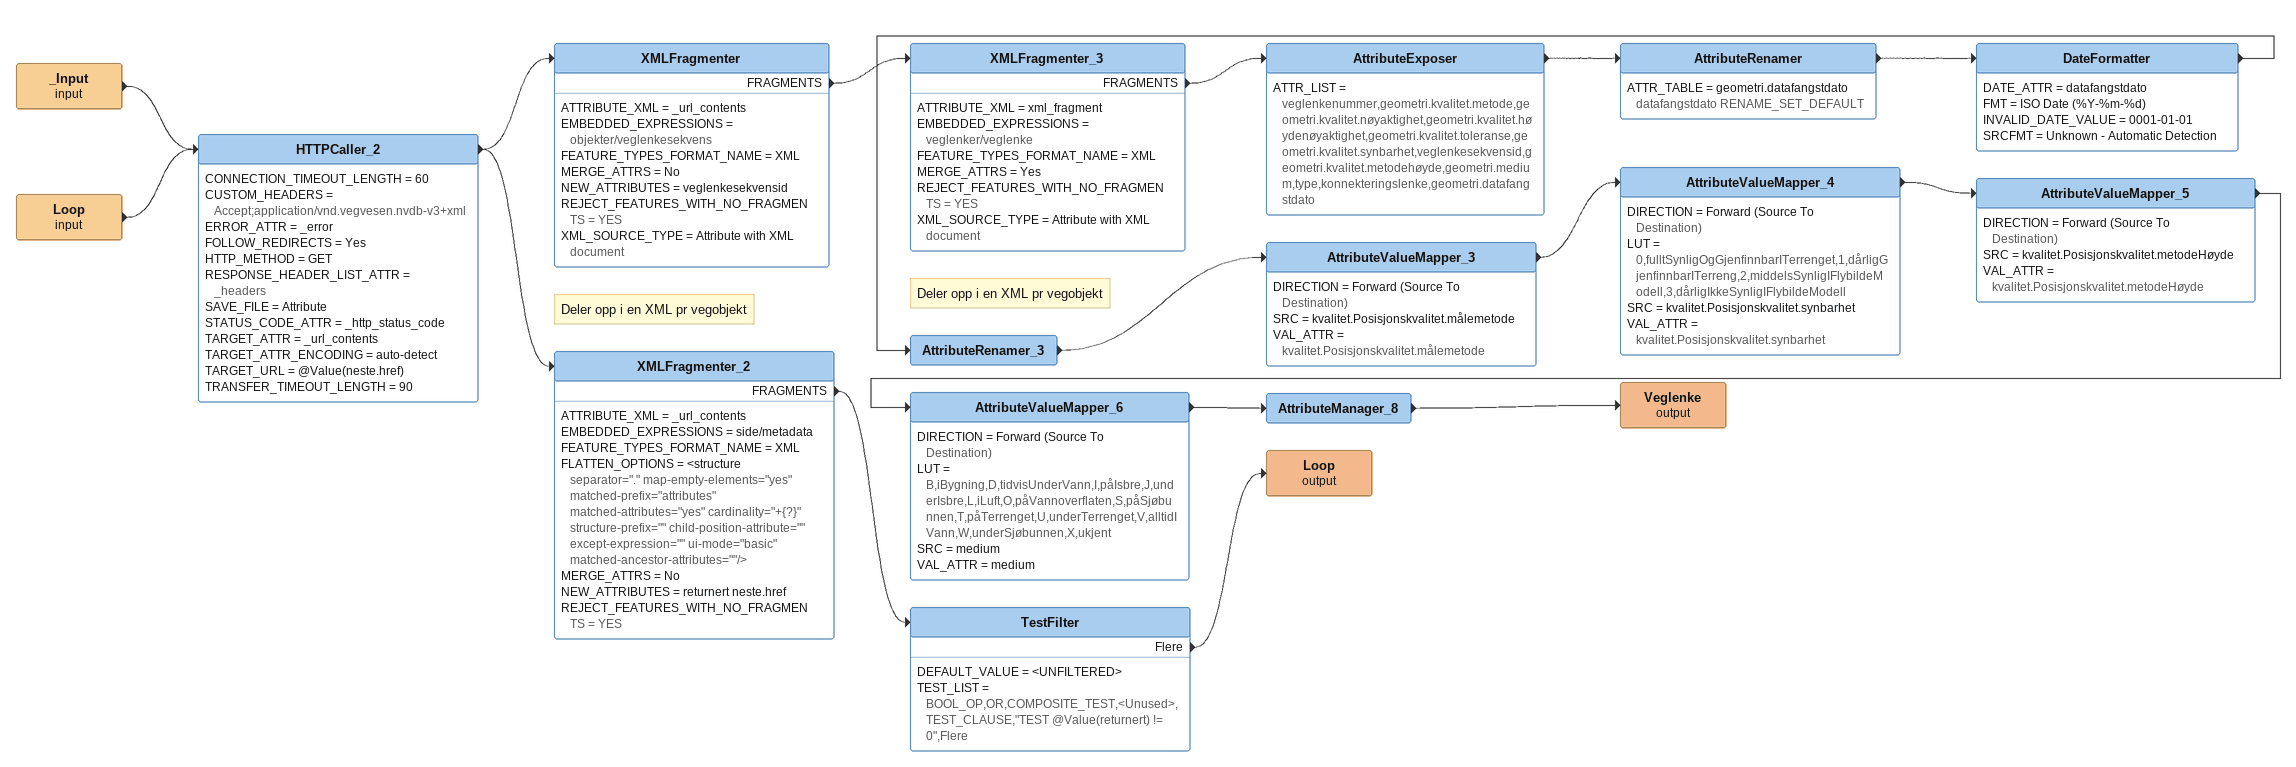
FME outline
_Input (input)
    -> HTTPCaller_2
Loop (input)
    -> HTTPCaller_2
HTTPCaller_2
    CONNECTION_TIMEOUT_LENGTH = 60
    CUSTOM_HEADERS = Accept;application/vnd.vegvesen.nvdb-v3+xml
    ERROR_ATTR = _error
    FOLLOW_REDIRECTS = Yes
    HTTP_METHOD = GET
    RESPONSE_HEADER_LIST_ATTR = _headers
    SAVE_FILE = Attribute
    STATUS_CODE_ATTR = _http_status_code
    TARGET_ATTR = _url_contents
    TARGET_ATTR_ENCODING = auto-detect
    TARGET_URL = @Value(neste.href)
    TRANSFER_TIMEOUT_LENGTH = 90
    -> XMLFragmenter_2
    -> XMLFragmenter
Note: Deler opp i en XML pr vegobjekt
XMLFragmenter
    ATTRIBUTE_XML = _url_contents
    EMBEDDED_EXPRESSIONS = objekter/veglenkesekvens
    FEATURE_TYPES_FORMAT_NAME = XML
    MERGE_ATTRS = No
    NEW_ATTRIBUTES = veglenkesekvensid
    REJECT_FEATURES_WITH_NO_FRAGMENTS = YES
    XML_SOURCE_TYPE = Attribute with XML document
    FRAGMENTS -> XMLFragmenter_3
Note: Deler opp i en XML pr vegobjekt
XMLFragmenter_3
    ATTRIBUTE_XML = xml_fragment
    EMBEDDED_EXPRESSIONS = veglenker/veglenke
    FEATURE_TYPES_FORMAT_NAME = XML
    MERGE_ATTRS = Yes
    REJECT_FEATURES_WITH_NO_FRAGMENTS = YES
    XML_SOURCE_TYPE = Attribute with XML document
    FRAGMENTS -> AttributeExposer
AttributeExposer
    ATTR_LIST = veglenkenummer,geometri.kvalitet.metode,geometri.kvalitet.nøyaktighet,geometri.kvalitet.høydenøyaktighet,geometri.kvalitet.toleranse,geometri.kvalitet.synbarhet,veglenkesekvensid,geometri.kvalitet.metodehøyde,geometri.medium,type,konnekteringslenke,geometri.datafangstdato
    -> AttributeRenamer
AttributeRenamer
    ATTR_TABLE = geometri.datafangstdato datafangstdato RENAME_SET_DEFAULT
    -> DateFormatter
DateFormatter
    DATE_ATTR = datafangstdato
    FMT = ISO Date (%Y-%m-%d)
    INVALID_DATE_VALUE = 0001-01-01
    SRCFMT = Unknown - Automatic Detection
    -> AttributeRenamer_3
AttributeRenamer_3
    -> AttributeValueMapper_3
AttributeValueMapper_3
    DIRECTION = Forward (Source To Destination)
    SRC = kvalitet.Posisjonskvalitet.målemetode
    VAL_ATTR = kvalitet.Posisjonskvalitet.målemetode
    -> AttributeValueMapper_4
AttributeValueMapper_4
    DIRECTION = Forward (Source To Destination)
    LUT = 0,fulltSynligOgGjenfinnbarITerrenget,1,dårligGjenfinnbarITerreng,2,middelsSynligIFlybildeModell,3,dårligIkkeSynligIFlybildeModell
    SRC = kvalitet.Posisjonskvalitet.synbarhet
    VAL_ATTR = kvalitet.Posisjonskvalitet.synbarhet
    -> AttributeValueMapper_5
AttributeValueMapper_5
    DIRECTION = Forward (Source To Destination)
    SRC = kvalitet.Posisjonskvalitet.metodeHøyde
    VAL_ATTR = kvalitet.Posisjonskvalitet.metodeHøyde
    -> AttributeValueMapper_6
AttributeValueMapper_6
    DIRECTION = Forward (Source To Destination)
    LUT = B,iBygning,D,tidvisUnderVann,I,påIsbre,J,underIsbre,L,iLuft,O,påVannoverflaten,S,påSjøbunnen,T,påTerrenget,U,underTerrenget,V,alltidIVann,W,underSjøbunnen,X,ukjent
    SRC = medium
    VAL_ATTR = medium
    -> AttributeManager_8
AttributeManager_8
    -> Veglenke (output)
Veglenke (output)
XMLFragmenter_2
    ATTRIBUTE_XML = _url_contents
    EMBEDDED_EXPRESSIONS = side/metadata
    FEATURE_TYPES_FORMAT_NAME = XML
    FLATTEN_OPTIONS = <structure separator="." map-empty-elements="yes" matched-prefix="attributes" matched-attributes="yes" cardinality="+{?}" structure-prefix="" child-position-attribute="" except-expression="" ui-mode="basic" matched-ancestor-attributes=""/>
    MERGE_ATTRS = No
    NEW_ATTRIBUTES = returnert neste.href
    REJECT_FEATURES_WITH_NO_FRAGMENTS = YES
    FRAGMENTS -> TestFilter
TestFilter
    DEFAULT_VALUE = <UNFILTERED>
    TEST_LIST = BOOL_OP,OR,COMPOSITE_TEST,<Unused>,TEST_CLAUSE,"TEST @Value(returnert) != 0",Flere
    Flere -> Loop (output)
Loop (output)
